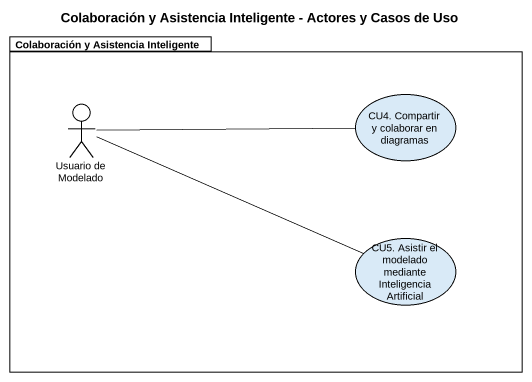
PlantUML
@startuml
title Colaboración y Asistencia Inteligente - Actores y Casos de Uso
package "Colaboración y Asistencia Inteligente" as Colaboración_y_Asistencia {
  actor "Usuario de Modelado" as Usuario_de_Modelado
  usecase "CU4. Compartir y colaborar en diagramas" as CU4_Compartir_y_colaborar
  usecase "CU5. Asistir el modelado mediante Inteligencia Artificial" as CU5_Asistir_el_modelado
}
Usuario_de_Modelado -right- CU4_Compartir_y_colaborar
Usuario_de_Modelado -right- CU5_Asistir_el_modelado
@enduml
